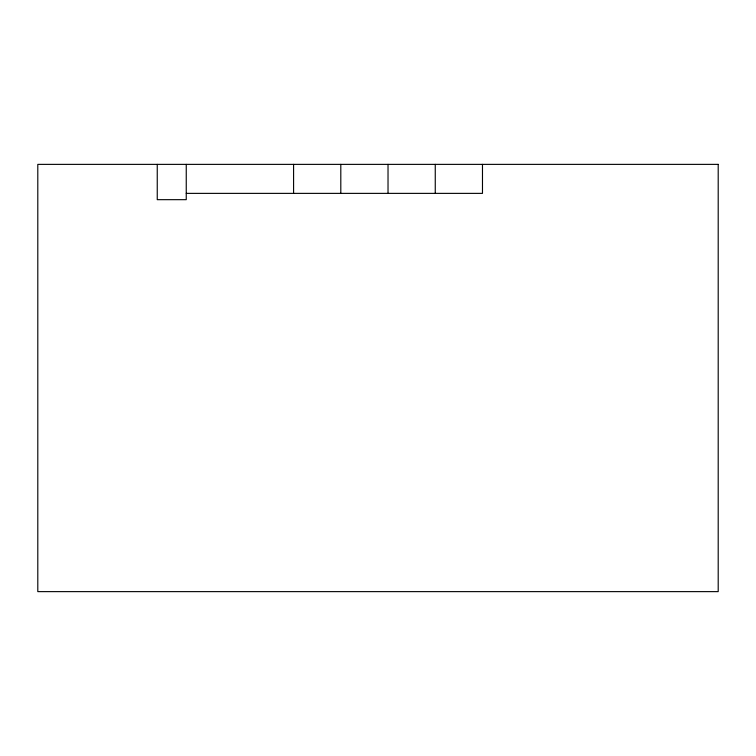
<?xml version="1.0" encoding="UTF-8"?>
<svg xmlns="http://www.w3.org/2000/svg" width="756" height="756" viewBox="0 0 756 756"><rect width="100%" height="100%" fill="white"/><g stroke="black" fill="none" stroke-linecap="round" stroke-linejoin="round"><path stroke-width="1.13" d="M186.25 193.375L482.479 193.375L482.479 164.373M435.258 164.373L435.258 193.375M388.026 164.373L388.026 193.375M340.805 164.373L340.805 193.375M293.583 164.373L293.583 193.375M186.25 164.373L186.25 199.669L157.248 199.669L157.248 164.373M718.2 164.373L37.8 164.373L37.8 591.627L718.2 591.627L718.2 164.373"/></g></svg>
